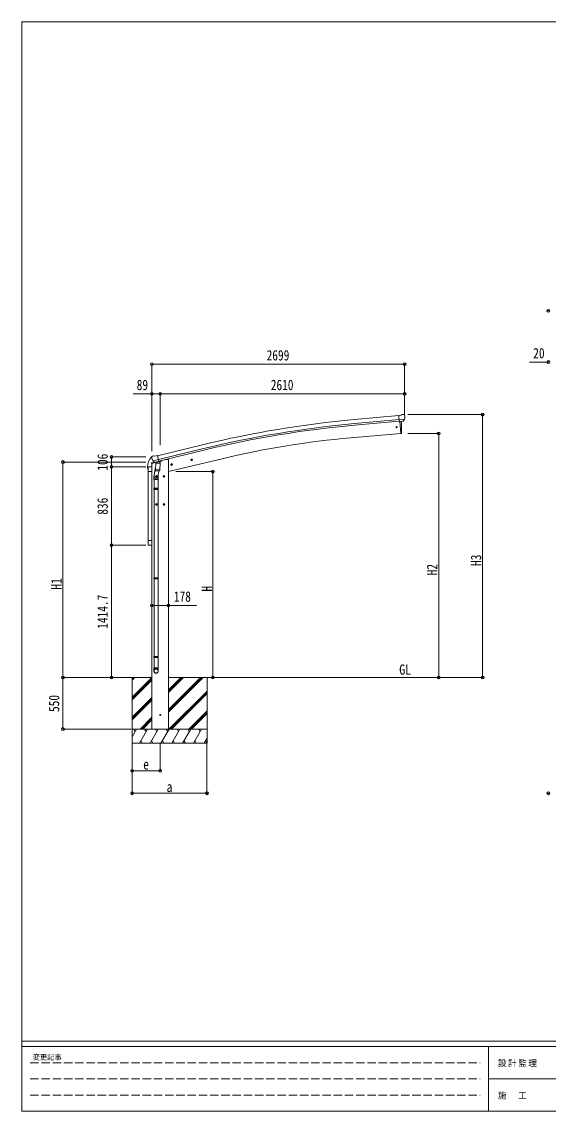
# Model space of a CAD drawing. Units: millimetres at full size. Extents: x -8385 to 8479, y -5853 to 5787.
# Drawn here: x -8385 to -2764, y -5853 to 5787 of the extents above; entities that cross this region are included whole.
import ezdxf
from ezdxf.enums import TextEntityAlignment as Align

# ---------------------------------------------------------------- set-up
doc = ezdxf.new("R2010")
doc.units = ezdxf.units.MM
doc.header["$LTSCALE"] = 30
doc.header["$PDMODE"] = 32
doc.header["$PDSIZE"] = 30
doc.linetypes.add('DASHED3', pattern=[4, 3, -1])
for name, color, linetype, lineweight in [('0-0_0', 7, 'Continuous', 9), ('0-1_本体', 4, 'Continuous', 9), ('0-2_部品', 7, 'Continuous', 9), ('0-A_寸法', 6, 'Continuous', 9), ('1-1_GLASS', 4, 'Continuous', 9), ('1-2_GLASS_SEAL', 7, 'Continuous', 9), ('1-A', 6, 'Continuous', 9), ('F-0_240', 7, 'Continuous', 9)]:
    doc.layers.add(name, color=color, linetype=linetype, lineweight=lineweight)
doc.styles.add('ＭＳ ゴシック', font='')
doc.styles.get('ＭＳ ゴシック').set_extended_font_data('MS Gothic')

msp = doc.modelspace()

# ---------------------------------------------------------------- linework, layer by layer
at = {"layer": '0-0_0'}
for p, q in [((-7593.38, -1219.26), (-6996.49, -1219.26)), ((-7207.49, -1246.59), (-7180.11, -1219.21)), ((-7207.49, -1232.45), (-7194.25, -1219.21)), ((-7207.49, -1219.26), (-7207.49, -1919.21)), ((-7207.49, -1430.44), (-6996.49, -1219.44)), ((-7207.49, -1444.58), (-6996.49, -1233.58)), ((-7207.49, -1458.72), (-6996.49, -1247.72)), ((-6818.49, -1590.22), (-6447.47, -1219.21)), ((-6818.49, -1561.94), (-6475.76, -1219.21)), ((-6818.49, -1576.08), (-6461.62, -1219.21)), ((-6818.49, -1378.09), (-6659.61, -1219.21)), ((-6818.49, -1363.95), (-6673.75, -1219.21)), ((-6818.49, -1349.81), (-6687.89, -1219.21)), ((-6818.49, -1219.26), (-4232.04, -1219.26)), ((-6407.49, -1219.21), (-6407.49, -1919.21)), ((-6813.63, -1769.21), (-6407.49, -1363.07)), ((-6799.49, -1769.21), (-6407.49, -1377.21)), ((-6785.34, -1769.21), (-6407.49, -1391.36)), ((-7207.49, -1642.57), (-6996.49, -1431.57)), ((-7207.49, -1656.71), (-6996.49, -1445.71)), ((-7207.49, -1670.85), (-6996.49, -1459.86)), ((-6601.5, -1769.21), (-6407.49, -1575.2)), ((-6587.35, -1769.21), (-6407.49, -1589.35)), ((-6573.21, -1769.21), (-6407.49, -1603.49)), ((-7122, -1769.21), (-6996.49, -1643.7)), ((-7107.85, -1769.21), (-6996.49, -1657.84)), ((-7093.71, -1769.21), (-6996.49, -1671.99)), ((-6407.49, -1769.21), (-7207.49, -1769.21)), ((-7207.49, -1853.04), (-7159.09, -1769.21)), ((-7174.09, -1795.19), (-7189.09, -1769.21)), ((-7130.22, -1919.21), (-7043.62, -1769.21)), ((-7058.62, -1795.19), (-7073.62, -1769.21)), ((-7014.75, -1919.21), (-6928.15, -1769.21)), ((-6818.49, -1769.21), (-6996.49, -1769.21)), ((-6943.15, -1795.19), (-6958.15, -1769.21)), ((-6899.28, -1919.21), (-6812.68, -1769.21)), ((-6827.68, -1795.19), (-6842.68, -1769.21)), ((-6783.81, -1919.21), (-6697.21, -1769.21)), ((-6712.21, -1795.19), (-6727.21, -1769.21)), ((-6668.34, -1919.21), (-6581.74, -1769.21)), ((-6611.74, -1769.21), (-6596.74, -1795.19)), ((-6552.87, -1919.21), (-6466.27, -1769.21)), ((-6481.27, -1795.19), (-6496.27, -1769.21)), ((-7207.49, -1919.21), (-6407.49, -1919.21)), ((-7115.22, -1893.23), (-7100.22, -1919.21)), ((-6999.75, -1893.23), (-6984.75, -1919.21)), ((-6884.28, -1893.23), (-6869.28, -1919.21)), ((-6768.81, -1893.23), (-6753.81, -1919.21)), ((-6653.34, -1893.23), (-6638.34, -1919.21)), ((-6537.87, -1893.23), (-6522.87, -1919.21)), ((-6437.4, -1919.21), (-6407.49, -1867.4)), ((-6422.4, -1893.23), (-6407.49, -1919.06))]:
    msp.add_line(p, q, dxfattribs=at)
msp.add_circle((-6907.49, -1619.21), 5, dxfattribs=at)
at = {"layer": '0-1_本体'}
for p, q in [((-4360.18, 1579.75), (-4837.69, 1536.55)), ((-4356.42, 1536.75), (-4833.8, 1493.56)), ((-4354.95, 1519.98), (-4832.29, 1476.79)), ((-4347.71, 1517.59), (-4336.46, 1388.99)), ((-4336.46, 1388.99), (-4874.41, 1341.93)), ((-6937.02, 1150.93), (-6454.14, 1268.42)), ((-6926.94, 1108.97), (-6443.93, 1226.44)), ((-6923.01, 1092.59), (-6439.95, 1210.08)), ((-6996.49, -1769.21), (-6996.49, 1067.35)), ((-6894.5, 1098.3), (-6842.49, 1110.79)), ((-6818.49, 1110.79), (-6842.49, 1110.79)), ((-6818.49, 1110.79), (-6818.49, -1769.21)), ((-6230.41, 1121.98), (-6818.46, 980.8))]:
    msp.add_line(p, q, dxfattribs=at)
at = {"layer": '0-1_本体', "color": 6}
msp.add_line((-6818.49, -448.82), (-6996.49, -448.82), dxfattribs=at)
at = {"layer": '0-1_本体'}
for centre, radius, start, end in [((-3841.57, -9473.46), 11054.98, 95.16866, 103.66973), ((-3841.57, -9473.46), 11011.82, 95.16974, 103.66973), ((-3841.57, -9473.46), 10994.98, 95.16974, 103.66973), ((-4075.4, -7873.72), 9250.23, 94.95525, 103.47191)]:
    msp.add_arc(centre, radius, start, end, dxfattribs=at)
at = {"layer": '0-2_部品'}
for p, q in [((-4333.78, 1583.97), (-4360.35, 1581.64)), ((-4354.69, 1516.98), (-4360.35, 1581.64)), ((-4297.48, 1541.68), (-4356.4, 1536.53)), ((-4344.73, 1517.86), (-4354.69, 1516.98)), ((-4336.66, 1391.27), (-4347.71, 1517.59)), ((-4333.78, 1583.97), (-4322.06, 1590.74)), ((-4307.16, 1592.32), (-4320.82, 1591.13)), ((-4311.12, 1520.8), (-4318.83, 1520.12)), ((-4308.73, 1522.19), (-4297.8, 1541.13)), ((-4298.02, 1586.57), (-4303.51, 1591.17)), ((-4296.96, 1584.53), (-4296.84, 1583.19)), ((-4336.42, 1388.5), (-4336.66, 1391.27)), ((-4333.81, 1388.89), (-4336.42, 1388.5)), ((-6999.05, 1066.73), (-6956.03, 1077.06)), ((-6999.05, 1073.62), (-6999.05, 1066.73)), ((-6998.48, 1135.36), (-6998.2, 1134.21)), ((-6994.26, 1143.93), (-6998.11, 1137.64)), ((-6970.59, 1082.82), (-6996.75, 1076.54)), ((-6991.16, 1146.18), (-6977.98, 1149.35)), ((-6984.42, 1095.05), (-6926.92, 1108.86)), ((-6967.57, 1080.14), (-6983.95, 1094.63)), ((-6963.42, 1146.67), (-6976.68, 1149.37)), ((-6964.86, 1079.57), (-6957.34, 1081.38)), ((-6964.02, 1079.68), (-6962.5, 1080.05)), ((-6963.42, 1146.67), (-6937.49, 1152.9)), ((-6962.5, 1080.05), (-6925.79, 1088.86)), ((-6960.66, 1079.82), (-6960.71, 1079.08)), ((-6959.95, 1078.04), (-6934.14, 1071.6)), ((-6953.04, 1072.69), (-6957.71, 1005.86)), ((-6907.35, 1069.5), (-6953.04, 1072.69)), ((-6951.26, 1075.87), (-6951.49, 1072.58)), ((-6931.74, 1087.04), (-6932.76, 1072.43)), ((-6925.79, 1088.86), (-6924.26, 1089.23)), ((-6922.71, 1091.33), (-6921.76, 1091.27)), ((-6921.76, 1091.27), (-6908.45, 1075.95)), ((-6917.46, 1086.32), (-6898.33, 1090.91)), ((-6912.02, 1002.66), (-6907.35, 1069.5)), ((-6908.45, 1075.95), (-6908.89, 1069.61)), ((-6894.5, 1099.53), (-6894.5, 1095.77)), ((-6794.92, 1053.19), (-6775.47, 1057.86)), ((-6790.36, 1060.97), (-6792.49, 1053.78)), ((-6783.06, 1062.72), (-6790.36, 1060.97)), ((-6782.86, 1045.8), (-6787.53, 1065.25)), ((-6777.89, 1057.28), (-6783.06, 1062.72)), ((-6780.03, 1050.08), (-6777.89, 1057.28)), ((-6580.98, 1104.55), (-6561.53, 1109.22)), ((-6576.42, 1112.33), (-6578.56, 1105.14)), ((-6569.13, 1114.08), (-6576.42, 1112.33)), ((-6568.92, 1097.16), (-6573.59, 1116.61)), ((-6563.96, 1108.64), (-6569.13, 1114.08)), ((-6566.09, 1101.44), (-6563.96, 1108.64)), ((-6974.04, 897.29), (-6974.04, 931.64)), ((-6955.98, 1030.62), (-6971.89, 934.45)), ((-6958.57, 993.39), (-6957.7, 1005.85)), ((-6958.17, 992.03), (-6958.18, 992.03)), ((-6912.02, 1002.66), (-6957.71, 1005.86)), ((-6956.73, 991.25), (-6915.03, 988.34)), ((-6947.49, 938.05), (-6953.99, 934.3)), ((-6953.99, 934.3), (-6953.99, 926.8)), ((-6947.49, 920.55), (-6947.49, 940.55)), ((-6940.99, 934.3), (-6947.49, 938.05)), ((-6920.46, 988.72), (-6931.19, 925.13)), ((-6928.04, 931.95), (-6928.04, 897.29)), ((-6912.03, 1002.66), (-6912.92, 989.96)), ((-6867.49, 938.05), (-6873.99, 934.3)), ((-6873.99, 934.3), (-6873.99, 926.8)), ((-6867.49, 920.55), (-6867.49, 940.55)), ((-6860.99, 934.3), (-6867.49, 938.05)), ((-6928.04, 897.29), (-6974.04, 897.29)), ((-6972.04, 897.29), (-6972.04, 803.29)), ((-6937.49, 930.55), (-6957.49, 930.55)), ((-6953.99, 926.8), (-6947.49, 923.04)), ((-6930.04, 897.29), (-6930.04, 803.29)), ((-6857.49, 930.55), (-6877.49, 930.55)), ((-6873.99, 926.8), (-6867.49, 923.04)), ((-6974.04, 801.29), (-6973.04, 803.29)), ((-6928.04, 801.29), (-6974.04, 801.29)), ((-6928.04, 793.29), (-6974.04, 793.29)), ((-6929.04, 803.29), (-6973.04, 803.29)), ((-6929.04, 791.29), (-6973.04, 791.29)), ((-6972.04, 791.29), (-6972.04, -152.9)), ((-6930.04, 791.29), (-6930.04, -152.9)), ((-6928.04, 801.29), (-6929.04, 803.29)), ((-6928.04, 793.29), (-6929.04, 791.29)), ((-6928.04, 801.29), (-6928.04, 793.29)), ((-6937.49, 630.55), (-6957.49, 630.55)), ((-6947.49, 638.05), (-6953.99, 634.3)), ((-6953.99, 634.3), (-6953.99, 626.8)), ((-6953.99, 626.8), (-6947.49, 623.04)), ((-6947.49, 620.55), (-6947.49, 640.55)), ((-6940.99, 634.3), (-6947.49, 638.05)), ((-6857.49, 630.55), (-6877.49, 630.55)), ((-6867.49, 638.05), (-6873.99, 634.3)), ((-6873.99, 634.3), (-6873.99, 626.8)), ((-6873.99, 626.8), (-6867.49, 623.04)), ((-6867.49, 620.55), (-6867.49, 640.55)), ((-6860.99, 634.3), (-6867.49, 638.05)), ((-6974.04, -154.9), (-6973.04, -152.9)), ((-6928.04, -154.9), (-6974.04, -154.9)), ((-6928.04, -162.9), (-6974.04, -162.9)), ((-6929.04, -152.9), (-6973.04, -152.9)), ((-6929.04, -164.9), (-6973.04, -164.9)), ((-6972.04, -164.9), (-6972.04, -993.08)), ((-6930.04, -164.9), (-6930.04, -993.08)), ((-6928.04, -154.9), (-6929.04, -152.9)), ((-6928.04, -162.9), (-6929.04, -164.9)), ((-6928.04, -154.9), (-6928.04, -162.9)), ((-6974.04, -995.08), (-6973.04, -993.08)), ((-6974.04, -995.08), (-6973.04, -993.08)), ((-6928.04, -995.08), (-6974.04, -995.08)), ((-6928.04, -1003.08), (-6974.04, -1003.08)), ((-6929.04, -993.08), (-6973.04, -993.08)), ((-6929.04, -1005.08), (-6973.04, -1005.08)), ((-6972.04, -1005.08), (-6972.04, -1115.09)), ((-6930.04, -1005.08), (-6930.04, -1115.09)), ((-6928.04, -995.08), (-6929.04, -993.08)), ((-6928.04, -995.08), (-6929.04, -993.08)), ((-6928.04, -1003.08), (-6929.04, -1005.08)), ((-6928.04, -1003.08), (-6929.04, -1005.08)), ((-6928.04, -995.08), (-6928.04, -1003.08)), ((-6928.04, -995.08), (-6928.04, -1003.08)), ((-6974.04, -1149.23), (-6974.04, -1115.09)), ((-6928.04, -1115.09), (-6974.04, -1115.09)), ((-6928.04, -1149.23), (-6928.04, -1115.09))]:
    msp.add_line(p, q, dxfattribs=at)
for points in [[(-4344.73, 1517.86), (-4344.45, 1517.79), (-4319.08, 1520.01), (-4318.83, 1520.12)], [(-4331.26, 1391.72), (-4330.43, 1417.35), (-4330.23, 1443.84), (-4330.7, 1470.33), (-4331.84, 1496.8), (-4333.35, 1518.76)], [(-4297.41, 1542.31), (-4297.7, 1541.33), (-4297.8, 1541.13)], [(-6984.69, 1095.63), (-6984.11, 1094.78), (-6983.95, 1094.63)], [(-6932.06, 1087.45), (-6932.3, 1087.3), (-6957.06, 1081.35), (-6957.34, 1081.38)], [(-6932.06, 1087.45), (-6922.34, 1089.78), (-6937.49, 1152.9)], [(-6792.49, 1053.78), (-6787.32, 1048.33), (-6780.03, 1050.08)], [(-6578.56, 1105.14), (-6573.39, 1099.69), (-6566.09, 1101.44)], [(-6947.49, 923.04), (-6940.99, 926.8), (-6940.99, 934.3)], [(-6867.49, 923.04), (-6860.99, 926.8), (-6860.99, 934.3)], [(-6974.04, 801.29), (-6974.04, 793.29), (-6973.04, 791.29)], [(-6947.49, 623.04), (-6940.99, 626.8), (-6940.99, 634.3)], [(-6867.49, 623.04), (-6860.99, 626.8), (-6860.99, 634.3)], [(-6974.04, -154.9), (-6974.04, -162.9), (-6973.04, -164.9)], [(-6974.04, -995.08), (-6974.04, -1003.08), (-6973.04, -1005.08)], [(-6974.04, -995.08), (-6974.04, -1003.08), (-6973.04, -1005.08)]]:
    msp.add_lwpolyline(points, dxfattribs=at)
for centre, radius in [((-4382.49, 1456.14), 6.5), ((-6785.19, 1055.53), 8.5), ((-6785.19, 1055.53), 7.7), ((-6785.19, 1055.53), 6.5), ((-6571.26, 1106.89), 8.5), ((-6571.26, 1106.89), 7.7), ((-6571.26, 1106.89), 6.5), ((-6947.49, 930.55), 8.5), ((-6947.49, 930.55), 7.7), ((-6947.49, 930.55), 6.5), ((-6867.49, 930.55), 8.5), ((-6867.49, 930.55), 7.7), ((-6867.49, 930.55), 6.5), ((-6947.49, 630.55), 8.5), ((-6947.49, 630.55), 7.7), ((-6947.49, 630.55), 6.5), ((-6867.49, 630.55), 8.5), ((-6867.49, 630.55), 7.7), ((-6867.49, 630.55), 6.5)]:
    msp.add_circle(centre, radius, dxfattribs=at)
at = {"layer": '0-2_部品', "color": 4}
msp.add_circle((-6907.49, -1619.21), 4.5, dxfattribs=at)
at = {"layer": '0-2_部品'}
for centre, radius, start, end in [((-4320.56, 1588.14), 3, 95, 120), ((-4306.72, 1587.34), 5, 50.00648, 94.99352), ((-4498.47, 1565.55), 202.4, 353.4085, 5), ((-4334.25, 1391.85), 3, 278.50322, 357.46219), ((-6996.05, 1073.62), 3, 103.5, 180), ((-6801.4, 1181.46), 202.4, 193.5, 205.09125), ((-6989.99, 1141.32), 5, 103.5, 148.5), ((-6977.28, 1146.43), 3, 78.5, 103.5), ((-6964.14, 1080.17), 0.5, 248.23754, 283.5), ((-6961.16, 1079.86), 0.5, 356, 103.5), ((-6959.71, 1079.01), 1, 176, 256), ((-6933.79, 1072.57), 1.03, 250.03897, 351.96569), ((-6931.14, 1086.95), 0.604, 100.59842, 172.20595), ((-6924.38, 1089.71), 0.5, 283.5, 318.76246), ((-6899.5, 1095.77), 5, 283.5, 0), ((-6944.04, 931.64), 30, 177.45142, 180), ((-6956.63, 993.22), 1.95, 175.04017, 217.47766), ((-6956.59, 993.25), 2, 217.40962, 266), ((-6914.89, 990.33), 2, 266, 349.46843)]:
    msp.add_arc(centre, radius, start, end, dxfattribs=at)
for centre, major_axis, ratio, start_param, end_param in [((-4311.39, 1523.79), (1.62, -2.54), 0.997631, 5.80419048, 5.89294842), ((-4311.46, 1523.9), (-3.5, 2.17), 0.650902, 2.11455212, 2.18736272), ((-4311.33, 1523.7), (1.62, -2.54), 0.997631, 5.96575902, 6.76218013), ((-4292.63, 1588.57), (-15.35, 3.44), 0.101033, 5.97514262, 5.97537366), ((-4299.95, 1584.27), (2.71, -1.31), 0.997474, 0.53665673, 1.32256522), ((-6995.56, 1136.07), (-1.57, -2.57), 0.99628, 4.71238898, 5.49965061), ((-6965.58, 1082.4), (-0.73, -2.92), 0.997631, 5.80419048, 6.60061159), ((-6965.53, 1082.62), (2.63, 3.16), 0.650902, 4.09582259, 4.16863319), ((-6965.56, 1082.5), (-0.73, -2.92), 0.997631, 0.39023689, 0.47899483), ((-6951.04, 931.95), (23, 0), 0.996195, 2.55602575, 6.56630284), ((-6951.04, 931.95), (21, 0), 0.996195, 2.93491471, 5.95123941), ((-6951.04, -1147.48), (-23, 0), 0.996195, 3.14159265, 6.28318531), ((-6951.04, -1149.23), (-23, 0), 0.996195, 3.14159265, 6.28318531), ((-6951.04, -1149.23), (0, -23.43), 0.981806, 4.71238898, 7.85398163)]:
    msp.add_ellipse(centre, major_axis=major_axis, ratio=ratio, start_param=start_param, end_param=end_param, dxfattribs=at)
msp.add_ellipse((-6951.04, -1149.23), major_axis=(21, 0), ratio=0.996195, dxfattribs=at)
at = {"layer": '0-A_寸法'}
for p, q in [((-6996.49, 2129.15), (-4297.49, 2129.15)), ((-6996.49, 2129.15), (-6996.49, 1812.53)), ((-4297.49, 2129.15), (-4297.49, 1812.53)), ((-2762.01, 2152.05), (-2962.01, 2152.05)), ((-6996.49, 1812.53), (-7196.49, 1812.53)), ((-6996.49, 1812.53), (-6996.49, 1200.3)), ((-6996.49, 1812.53), (-6907.49, 1812.53)), ((-6907.49, 1812.53), (-4297.49, 1812.53)), ((-6907.49, 1812.53), (-6907.49, 1264.68)), ((-4297.49, 1812.53), (-4297.49, 1583.53)), ((-3464.59, 1590.29), (-4262.43, 1590.29)), ((-3464.59, -1219.21), (-3464.59, 1590.29)), ((-3933.6, 1388.99), (-4262.43, 1388.99)), ((-3933.6, 1388.99), (-3933.6, -1219.21)), ((-7946.06, 1083.79), (-7059.8, 1083.79)), ((-7946.06, -1219.21), (-7946.06, 1083.79)), ((-6344.69, 980.79), (-6741.81, 980.79)), ((-6344.69, -1219.21), (-6344.69, 980.79)), ((-6818.49, -448.82), (-6518.49, -448.82)), ((-7946.06, -1219.21), (-7217.95, -1219.21)), ((-7946.06, -1769.21), (-7946.06, -1219.21)), ((-3933.6, -1219.21), (-4262.43, -1219.21)), ((-3464.59, -1219.21), (-3933.6, -1219.21)), ((-7946.06, -1769.21), (-7217.95, -1769.21)), ((-7207.74, -2455.57), (-7207.74, -1926.63)), ((-7207.74, -2215.6), (-7207.74, -1926.63)), ((-6907.49, -2215.6), (-6907.49, -1926.63)), ((-6407.74, -2455.57), (-6407.74, -1926.63)), ((-6907.49, -2215.6), (-7207.74, -2215.6)), ((-7207.74, -2455.57), (-6407.74, -2455.57))]:
    msp.add_line(p, q, dxfattribs=at)
for p in [(-2762.01, 2699.58), (-6996.49, 2129.15), (-4297.49, 2129.15), (-2762.01, 2152.05), (-6996.49, 1812.53), (-6907.49, 1812.53), (-4297.49, 1812.53), (-3464.59, 1590.29), (-3933.6, 1388.99), (-7946.06, 1083.79), (-6344.69, 980.79), (-6996.49, -448.82), (-6818.49, -448.82), (-7946.06, -1219.21), (-6344.69, -1219.21), (-3933.6, -1219.21), (-3464.59, -1219.21), (-7946.06, -1769.21), (-7207.74, -2215.6), (-6907.49, -2215.6), (-7207.74, -2455.57), (-6407.74, -2455.57), (-2762.01, -2455.57)]:
    msp.add_point(p, dxfattribs=at)
at = {"layer": '1-1_GLASS'}
for p, q in [((-7034.49, 983.01), (-7034.49, 344.01)), ((-6996.49, 983.01), (-6996.49, 344.01)), ((-7034.49, 883.01), (-7034.49, 244.01)), ((-6996.49, 244.01), (-6996.49, 883.01))]:
    msp.add_line(p, q, dxfattribs=at)
at = {"layer": '1-2_GLASS_SEAL'}
for p, q in [((-7042.99, 1031.49), (-7042.99, 1019.74)), ((-7042.49, 1019.24), (-7036.23, 1019.24)), ((-7035.73, 1026.5), (-7035.73, 1019.74)), ((-7035.49, 983.01), (-7035.49, 1026.71)), ((-6995.49, 983.01), (-7035.49, 983.01)), ((-7029.99, 1032.21), (-7000.99, 1032.21)), ((-7029.73, 1032.5), (-6996.49, 1032.5)), ((-6995.49, 1026.71), (-6995.49, 983.01)), ((-7035.49, 244.01), (-7035.49, 200.31)), ((-6995.49, 244.01), (-7035.49, 244.01)), ((-6995.49, 200.31), (-6995.49, 244.01)), ((-7029.99, 194.81), (-7000.99, 194.81))]:
    msp.add_line(p, q, dxfattribs=at)
for centre, radius, start, end in [((-6890.73, 1031.49), 152.26, 135.14293, 180), ((-6994.25, 1133.52), 6.95, 110.13068, 129.45641), ((-7042.49, 1019.74), 0.5, 180, 270), ((-7036.23, 1019.74), 0.5, 270, 0), ((-7029.73, 1026.5), 6, 90, 180), ((-7029.99, 1026.71), 5.5, 90, 180), ((-7000.99, 1026.71), 5.5, 0, 90), ((-7029.99, 200.31), 5.5, 180, 270), ((-7000.99, 200.31), 5.5, 270, 0)]:
    msp.add_arc(centre, radius, start, end, dxfattribs=at)
at = {"layer": '1-A'}
for p, q in [((-7427.96, 1137.41), (-7059.8, 1137.41)), ((-7427.96, 1137.41), (-7427.96, 1031.41)), ((-7427.96, 1031.41), (-7059.8, 1031.41)), ((-7427.96, 1031.41), (-7427.96, 195.41)), ((-7427.96, 195.41), (-7059.8, 195.41)), ((-7427.96, -1219.26), (-7427.96, 195.41)), ((-7427.96, -1219.26), (-7059.8, -1219.26))]:
    msp.add_line(p, q, dxfattribs=at)
for p in [(-7427.96, 1137.41), (-7427.96, 1031.41), (-7427.96, 195.41), (-7427.96, -1219.26)]:
    msp.add_point(p, dxfattribs=at)
at = {"layer": 'F-0_240', "color": 5}
for p, q in [((-8385.45, 5787.34), (-8385.45, -5852.66)), ((-8385.45, 5787.34), (8054.55, 5787.34)), ((-8385.45, -5102.66), (8054.55, -5102.66)), ((-8385.45, -5162.66), (5387.79, -5162.66)), ((-3402.21, -5162.66), (-3402.21, -5852.66)), ((-3402.21, -5507.66), (2747.79, -5507.66)), ((-8385.45, -5852.66), (8054.55, -5852.66))]:
    msp.add_line(p, q, dxfattribs=at)
at = {"layer": 'F-0_240', "color": 4, "linetype": 'DASHED3'}
for p, q in [((-8295.46, -5335.16), (-3492.21, -5335.16)), ((-8295.46, -5507.66), (-3492.21, -5507.66)), ((-8295.46, -5680.16), (-3492.21, -5680.16))]:
    msp.add_line(p, q, dxfattribs=at)

# ---------------------------------------------------------------- texts
at = {"layer": '0-0_0', "style": 'ＭＳ ゴシック', "width": 0.85}
msp.add_text('GL', height=110, dxfattribs=at).set_placement((-4355.18, -1221.65), align=Align.BOTTOM_LEFT)
at = {"layer": '0-A_寸法', "color": 7, "style": 'ＭＳ ゴシック', "width": 0.8}
for s, p in [('2699', (-5770.99, 2135.15)), ('20', (-2924.01, 2158.05)), ('89', (-7158.49, 1818.53)), ('2610', (-5726.49, 1818.53)), ('178', (-6761.49, -442.82)), ('e', (-7088.74, -2235.6)), ('a', (-6838.74, -2475.57))]:
    msp.add_text(s, height=111.4, dxfattribs=at).set_placement(p, align=Align.BOTTOM_LEFT)
for s, p in [('H3', (-3445.59, -26.46)), ('H2', (-3914.6, -127.11)), ('H1', (-7927.06, -279.71)), ('H', (-6319.69, -300.21)), ('550', (-7952.06, -1587.21))]:
    msp.add_text(s, height=111.4, rotation=90, dxfattribs=at).set_placement(p, align=Align.BOTTOM_LEFT)
at = {"layer": '1-A', "color": 7, "style": 'ＭＳ ゴシック', "width": 0.8}
for s, p in [('106', (-7433.96, 991.41)), ('836', (-7433.96, 520.41)), ('1414.7', (-7433.96, -697.93))]:
    msp.add_text(s, height=111.4, rotation=90, dxfattribs=at).set_placement(p, align=Align.BOTTOM_LEFT)
at = {"layer": 'F-0_240', "style": 'ＭＳ ゴシック'}
msp.add_text('変更記事', height=54.99, dxfattribs=at).set_placement((-8268.23, -5320.16), align=Align.BOTTOM_LEFT)
at = {"layer": 'F-0_240', "char_height": 65.98, "attachment_point": 7, "style": 'ＭＳ ゴシック'}
for s, insert in [('\\T1.17;設計監理', (-3300.89, -5380.16)), ('\\T1.17;施\u3000工', (-3300.89, -5725.16))]:
    msp.add_mtext(s, dxfattribs=dict(at, insert=insert))

doc.saveas('drawing.dxf')
